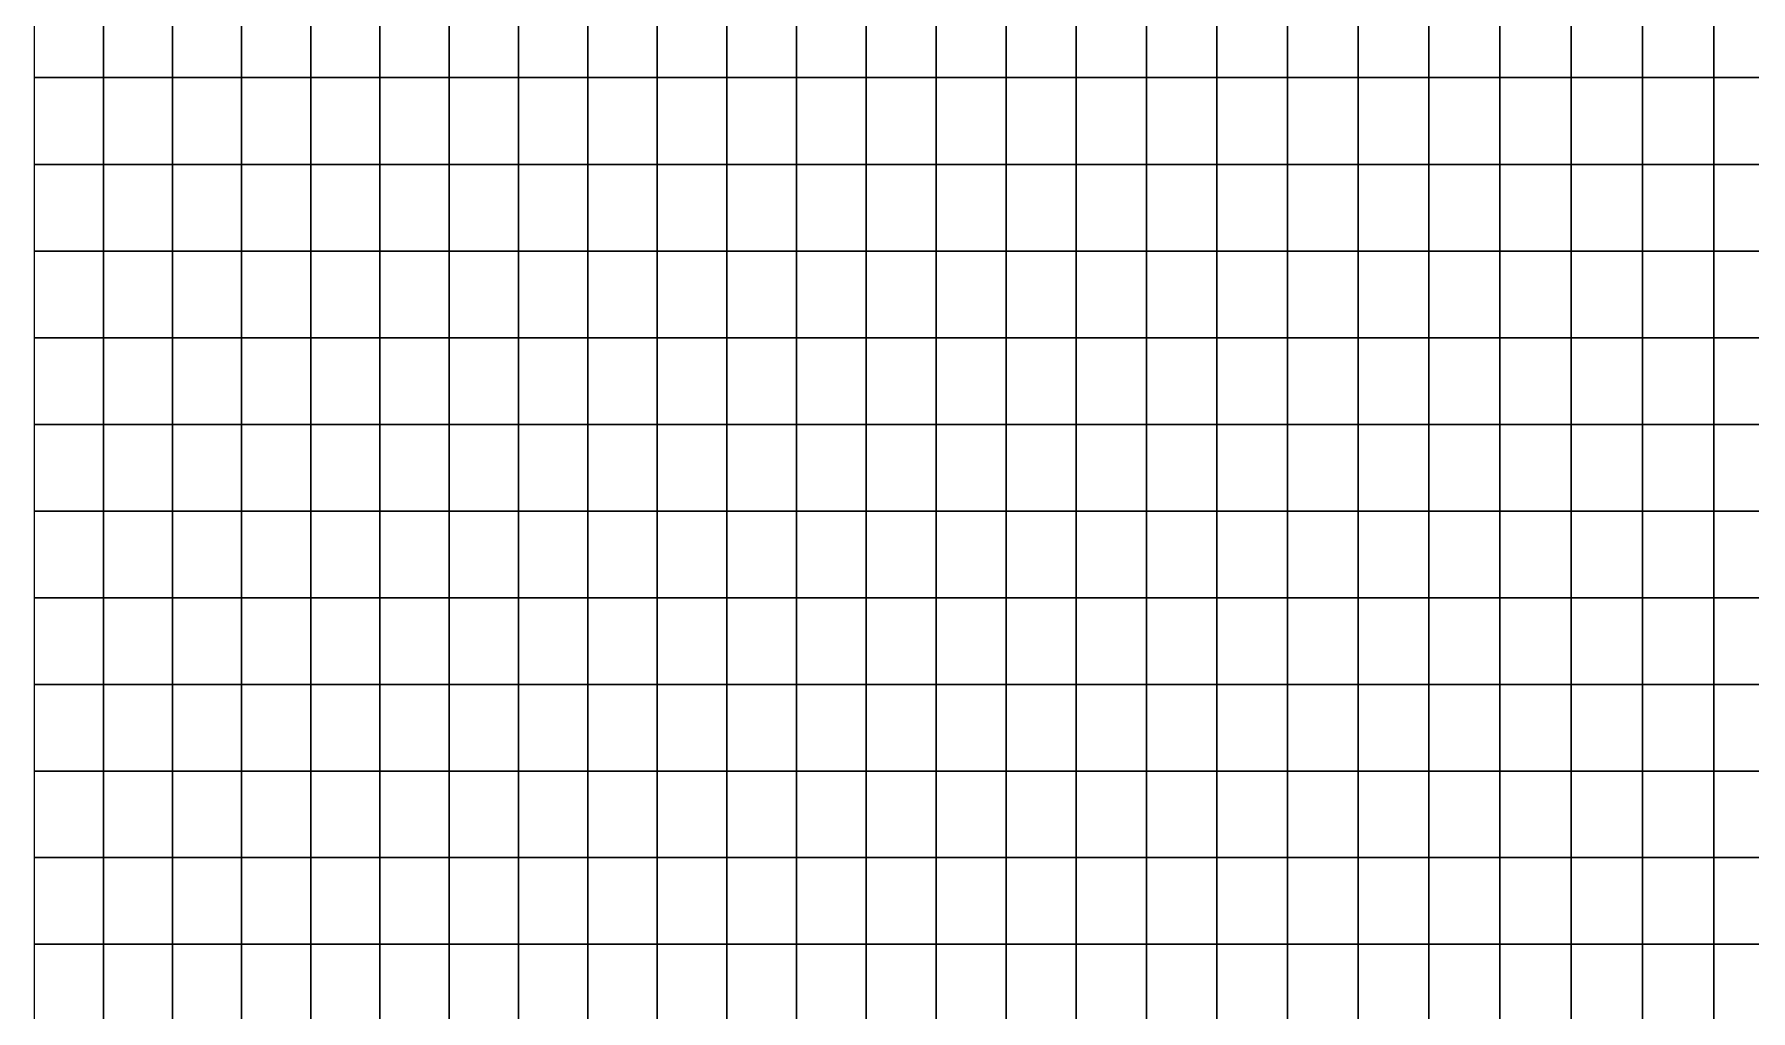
# Model space of a CAD drawing. Header units: inches. Extents: x 35.3 to 60.3, y 27 to 57.
# Drawn here: x 35.29 to 41.57, y 38.3 to 41.88 of the extents above; entities that cross this region are included whole.
import ezdxf

# ---------------------------------------------------------------- set-up
doc = ezdxf.new("R2010")
doc.units = ezdxf.units.IN
doc.header["$MEASUREMENT"] = 0
doc.layers.add('Beam', color=6, linetype='Continuous')
doc.layers.add('Shell', color=1, linetype='Continuous')

msp = doc.modelspace()

# ---------------------------------------------------------------- linework, layer by layer
at = {"layer": 'Beam'}
msp.add_line((35.2876, 57.0385, 12), (35.2876, 27.0385, 12), dxfattribs=at)
at = {"layer": 'Shell'}
for points in [[(35.2876, 42.0385, 14.407), (35.2876, 41.7209, 14.4059), (35.5404, 41.7209, 14.4922), (35.5404, 42.0385, 14.4933)], [(35.5404, 42.0385, 14.4933), (35.5404, 41.7209, 14.4922), (35.7932, 41.7209, 14.5784), (35.7932, 42.0385, 14.5795)], [(35.7932, 42.0385, 14.5795), (35.7932, 41.7209, 14.5784), (36.0461, 41.7209, 14.6643), (36.0461, 42.0385, 14.6654)], [(36.0461, 42.0385, 14.6654), (36.0461, 41.7209, 14.6643), (36.2991, 41.7209, 14.7498), (36.2991, 42.0385, 14.7509)], [(36.2991, 42.0385, 14.7509), (36.2991, 41.7209, 14.7498), (36.5522, 41.7209, 14.8348), (36.5522, 42.0385, 14.8359)], [(36.5522, 42.0385, 14.8359), (36.5522, 41.7209, 14.8348), (36.8056, 41.7209, 14.9191), (36.8056, 42.0385, 14.9202)], [(36.8056, 42.0385, 14.9202), (36.8056, 41.7209, 14.9191), (37.0591, 41.7209, 15.0026), (37.0591, 42.0385, 15.0037)], [(37.0591, 42.0385, 15.0037), (37.0591, 41.7209, 15.0026), (37.3129, 41.7209, 15.0852), (37.3129, 42.0385, 15.0863)], [(37.567, 42.0385, 15.1678), (37.3129, 42.0385, 15.0863), (37.3129, 41.7209, 15.0852), (37.567, 41.7209, 15.1667)], [(37.8214, 42.0385, 15.2482), (37.567, 42.0385, 15.1678), (37.567, 41.7209, 15.1667), (37.8214, 41.7209, 15.2471)], [(38.0761, 42.0385, 15.3272), (37.8214, 42.0385, 15.2482), (37.8214, 41.7209, 15.2471), (38.0761, 41.7209, 15.3261)], [(38.3313, 42.0385, 15.4047), (38.0761, 42.0385, 15.3272), (38.0761, 41.7209, 15.3261), (38.3313, 41.7209, 15.4037)], [(38.5868, 42.0385, 15.4807), (38.3313, 42.0385, 15.4047), (38.3313, 41.7209, 15.4037), (38.5868, 41.7209, 15.4796)], [(38.8429, 42.0385, 15.555), (38.5868, 42.0385, 15.4807), (38.5868, 41.7209, 15.4796), (38.8429, 41.7209, 15.5539)], [(39.0994, 42.0385, 15.6274), (38.8429, 42.0385, 15.555), (38.8429, 41.7209, 15.5539), (39.0994, 41.7209, 15.6263)], [(39.3565, 42.0385, 15.6978), (39.0994, 42.0385, 15.6274), (39.0994, 41.7209, 15.6263), (39.3565, 41.7209, 15.6967)], [(39.3565, 42.0385, 15.6978), (39.3565, 41.7209, 15.6967), (39.6141, 41.7209, 15.7649), (39.6141, 42.0385, 15.766)], [(39.6141, 42.0385, 15.766), (39.6141, 41.7209, 15.7649), (39.8723, 41.7209, 15.8311), (39.8723, 42.0385, 15.8322)], [(39.8723, 42.0385, 15.8322), (39.8723, 41.7209, 15.8311), (40.131, 41.7209, 15.8951), (40.131, 42.0385, 15.8962)], [(40.131, 42.0385, 15.8962), (40.131, 41.7209, 15.8951), (40.3903, 41.7209, 15.957), (40.3903, 42.0385, 15.9581)], [(40.3903, 42.0385, 15.9581), (40.3903, 41.7209, 15.957), (40.65, 41.7209, 16.0168), (40.65, 42.0385, 16.0179)], [(40.65, 42.0385, 16.0179), (40.65, 41.7209, 16.0168), (40.9103, 41.7209, 16.0744), (40.9103, 42.0385, 16.0755)], [(40.9103, 42.0385, 16.0755), (40.9103, 41.7209, 16.0744), (41.171, 41.7209, 16.1299), (41.171, 42.0385, 16.131)], [(41.171, 42.0385, 16.131), (41.171, 41.7209, 16.1299), (41.4321, 41.7209, 16.1833), (41.4321, 42.0385, 16.1844)], [(41.6937, 42.0385, 16.2356), (41.4321, 42.0385, 16.1844), (41.4321, 41.7209, 16.1833), (41.6937, 41.7209, 16.2345)], [(35.2876, 41.7209, 14.4059), (35.2876, 41.4033, 14.4026), (35.5404, 41.4033, 14.4889), (35.5404, 41.7209, 14.4922)], [(35.5404, 41.7209, 14.4922), (35.5404, 41.4033, 14.4889), (35.7932, 41.4033, 14.5751), (35.7932, 41.7209, 14.5784)], [(35.7932, 41.7209, 14.5784), (35.7932, 41.4033, 14.5751), (36.0461, 41.4033, 14.661), (36.0461, 41.7209, 14.6643)], [(36.0461, 41.7209, 14.6643), (36.0461, 41.4033, 14.661), (36.2991, 41.4033, 14.7465), (36.2991, 41.7209, 14.7498)], [(36.2991, 41.7209, 14.7498), (36.2991, 41.4033, 14.7465), (36.5522, 41.4033, 14.8315), (36.5522, 41.7209, 14.8348)], [(36.5522, 41.7209, 14.8348), (36.5522, 41.4033, 14.8315), (36.8056, 41.4033, 14.9158), (36.8056, 41.7209, 14.9191)], [(36.8056, 41.7209, 14.9191), (36.8056, 41.4033, 14.9158), (37.0591, 41.4033, 14.9993), (37.0591, 41.7209, 15.0026)], [(37.0591, 41.7209, 15.0026), (37.0591, 41.4033, 14.9993), (37.3129, 41.4033, 15.0819), (37.3129, 41.7209, 15.0852)], [(37.567, 41.7209, 15.1667), (37.3129, 41.7209, 15.0852), (37.3129, 41.4033, 15.0819), (37.567, 41.4033, 15.1635)], [(37.8214, 41.7209, 15.2471), (37.567, 41.7209, 15.1667), (37.567, 41.4033, 15.1635), (37.8214, 41.4033, 15.2438)], [(38.0761, 41.7209, 15.3261), (37.8214, 41.7209, 15.2471), (37.8214, 41.4033, 15.2438), (38.0761, 41.4033, 15.3228)], [(38.3313, 41.7209, 15.4037), (38.0761, 41.7209, 15.3261), (38.0761, 41.4033, 15.3228), (38.3313, 41.4033, 15.4004)], [(38.5868, 41.7209, 15.4796), (38.3313, 41.7209, 15.4037), (38.3313, 41.4033, 15.4004), (38.5868, 41.4033, 15.4763)], [(38.8429, 41.7209, 15.5539), (38.5868, 41.7209, 15.4796), (38.5868, 41.4033, 15.4763), (38.8429, 41.4033, 15.5506)], [(39.0994, 41.7209, 15.6263), (38.8429, 41.7209, 15.5539), (38.8429, 41.4033, 15.5506), (39.0994, 41.4033, 15.623)], [(39.3565, 41.7209, 15.6967), (39.0994, 41.7209, 15.6263), (39.0994, 41.4033, 15.623), (39.3565, 41.4033, 15.6934)], [(39.3565, 41.7209, 15.6967), (39.3565, 41.4033, 15.6934), (39.6141, 41.4033, 15.7617), (39.6141, 41.7209, 15.7649)], [(39.6141, 41.7209, 15.7649), (39.6141, 41.4033, 15.7617), (39.8723, 41.4033, 15.8278), (39.8723, 41.7209, 15.8311)], [(39.8723, 41.7209, 15.8311), (39.8723, 41.4033, 15.8278), (40.131, 41.4033, 15.8919), (40.131, 41.7209, 15.8951)], [(40.131, 41.7209, 15.8951), (40.131, 41.4033, 15.8919), (40.3903, 41.4033, 15.9538), (40.3903, 41.7209, 15.957)], [(40.3903, 41.7209, 15.957), (40.3903, 41.4033, 15.9538), (40.65, 41.4033, 16.0135), (40.65, 41.7209, 16.0168)], [(40.65, 41.7209, 16.0168), (40.65, 41.4033, 16.0135), (40.9103, 41.4033, 16.0712), (40.9103, 41.7209, 16.0744)], [(40.9103, 41.7209, 16.0744), (40.9103, 41.4033, 16.0712), (41.171, 41.4033, 16.1267), (41.171, 41.7209, 16.1299)], [(41.171, 41.7209, 16.1299), (41.171, 41.4033, 16.1267), (41.4321, 41.4033, 16.18), (41.4321, 41.7209, 16.1833)], [(41.6937, 41.7209, 16.2345), (41.4321, 41.7209, 16.1833), (41.4321, 41.4033, 16.18), (41.6937, 41.4033, 16.2312)], [(35.2876, 41.4033, 14.4026), (35.2876, 41.0857, 14.3972), (35.5404, 41.0857, 14.4835), (35.5404, 41.4033, 14.4889)], [(35.5404, 41.4033, 14.4889), (35.5404, 41.0857, 14.4835), (35.7932, 41.0857, 14.5696), (35.7932, 41.4033, 14.5751)], [(35.7932, 41.4033, 14.5751), (35.7932, 41.0857, 14.5696), (36.0461, 41.0857, 14.6556), (36.0461, 41.4033, 14.661)], [(36.0461, 41.4033, 14.661), (36.0461, 41.0857, 14.6556), (36.2991, 41.0857, 14.7411), (36.2991, 41.4033, 14.7465)], [(36.2991, 41.4033, 14.7465), (36.2991, 41.0857, 14.7411), (36.5522, 41.0857, 14.826), (36.5522, 41.4033, 14.8315)], [(36.5522, 41.4033, 14.8315), (36.5522, 41.0857, 14.826), (36.8056, 41.0857, 14.9104), (36.8056, 41.4033, 14.9158)], [(36.8056, 41.4033, 14.9158), (36.8056, 41.0857, 14.9104), (37.0591, 41.0857, 14.9939), (37.0591, 41.4033, 14.9993)], [(37.0591, 41.4033, 14.9993), (37.0591, 41.0857, 14.9939), (37.3129, 41.0857, 15.0765), (37.3129, 41.4033, 15.0819)], [(37.567, 41.4033, 15.1635), (37.3129, 41.4033, 15.0819), (37.3129, 41.0857, 15.0765), (37.567, 41.0857, 15.158)], [(37.8214, 41.4033, 15.2438), (37.567, 41.4033, 15.1635), (37.567, 41.0857, 15.158), (37.8214, 41.0857, 15.2383)], [(38.0761, 41.4033, 15.3228), (37.8214, 41.4033, 15.2438), (37.8214, 41.0857, 15.2383), (38.0761, 41.0857, 15.3174)], [(38.3313, 41.4033, 15.4004), (38.0761, 41.4033, 15.3228), (38.0761, 41.0857, 15.3174), (38.3313, 41.0857, 15.3949)], [(38.5868, 41.4033, 15.4763), (38.3313, 41.4033, 15.4004), (38.3313, 41.0857, 15.3949), (38.5868, 41.0857, 15.4709)], [(38.8429, 41.4033, 15.5506), (38.5868, 41.4033, 15.4763), (38.5868, 41.0857, 15.4709), (38.8429, 41.0857, 15.5451)], [(39.0994, 41.4033, 15.623), (38.8429, 41.4033, 15.5506), (38.8429, 41.0857, 15.5451), (39.0994, 41.0857, 15.6175)], [(39.3565, 41.4033, 15.6934), (39.0994, 41.4033, 15.623), (39.0994, 41.0857, 15.6175), (39.3565, 41.0857, 15.6879)], [(39.3565, 41.4033, 15.6934), (39.3565, 41.0857, 15.6879), (39.6141, 41.0857, 15.7562), (39.6141, 41.4033, 15.7617)], [(39.6141, 41.4033, 15.7617), (39.6141, 41.0857, 15.7562), (39.8723, 41.0857, 15.8224), (39.8723, 41.4033, 15.8278)], [(39.8723, 41.4033, 15.8278), (39.8723, 41.0857, 15.8224), (40.131, 41.0857, 15.8864), (40.131, 41.4033, 15.8919)], [(40.131, 41.4033, 15.8919), (40.131, 41.0857, 15.8864), (40.3903, 41.0857, 15.9483), (40.3903, 41.4033, 15.9538)], [(40.3903, 41.4033, 15.9538), (40.3903, 41.0857, 15.9483), (40.65, 41.0857, 16.0081), (40.65, 41.4033, 16.0135)], [(40.65, 41.4033, 16.0135), (40.65, 41.0857, 16.0081), (40.9103, 41.0857, 16.0657), (40.9103, 41.4033, 16.0712)], [(40.9103, 41.4033, 16.0712), (40.9103, 41.0857, 16.0657), (41.171, 41.0857, 16.1212), (41.171, 41.4033, 16.1267)], [(41.171, 41.4033, 16.1267), (41.171, 41.0857, 16.1212), (41.4321, 41.0857, 16.1745), (41.4321, 41.4033, 16.18)], [(41.6937, 41.4033, 16.2312), (41.4321, 41.4033, 16.18), (41.4321, 41.0857, 16.1745), (41.6937, 41.0857, 16.2257)], [(35.2876, 41.0857, 14.3972), (35.2876, 40.7682, 14.3895), (35.5404, 40.7682, 14.4758), (35.5404, 41.0857, 14.4835)], [(35.5404, 41.0857, 14.4835), (35.5404, 40.7682, 14.4758), (35.7932, 40.7682, 14.562), (35.7932, 41.0857, 14.5696)], [(35.7932, 41.0857, 14.5696), (35.7932, 40.7682, 14.562), (36.0461, 40.7682, 14.6479), (36.0461, 41.0857, 14.6556)], [(36.0461, 41.0857, 14.6556), (36.0461, 40.7682, 14.6479), (36.2991, 40.7682, 14.7334), (36.2991, 41.0857, 14.7411)], [(36.2991, 41.0857, 14.7411), (36.2991, 40.7682, 14.7334), (36.5522, 40.7682, 14.8184), (36.5522, 41.0857, 14.826)], [(36.5522, 41.0857, 14.826), (36.5522, 40.7682, 14.8184), (36.8056, 40.7682, 14.9027), (36.8056, 41.0857, 14.9104)], [(36.8056, 41.0857, 14.9104), (36.8056, 40.7682, 14.9027), (37.0591, 40.7682, 14.9862), (37.0591, 41.0857, 14.9939)], [(37.0591, 41.0857, 14.9939), (37.0591, 40.7682, 14.9862), (37.3129, 40.7682, 15.0688), (37.3129, 41.0857, 15.0765)], [(37.567, 41.0857, 15.158), (37.3129, 41.0857, 15.0765), (37.3129, 40.7682, 15.0688), (37.567, 40.7682, 15.1503)], [(37.8214, 41.0857, 15.2383), (37.567, 41.0857, 15.158), (37.567, 40.7682, 15.1503), (37.8214, 40.7682, 15.2307)], [(38.0761, 41.0857, 15.3174), (37.8214, 41.0857, 15.2383), (37.8214, 40.7682, 15.2307), (38.0761, 40.7682, 15.3097)], [(38.3313, 41.0857, 15.3949), (38.0761, 41.0857, 15.3174), (38.0761, 40.7682, 15.3097), (38.3313, 40.7682, 15.3873)], [(38.5868, 41.0857, 15.4709), (38.3313, 41.0857, 15.3949), (38.3313, 40.7682, 15.3873), (38.5868, 40.7682, 15.4632)], [(38.8429, 41.0857, 15.5451), (38.5868, 41.0857, 15.4709), (38.5868, 40.7682, 15.4632), (38.8429, 40.7682, 15.5375)], [(39.0994, 41.0857, 15.6175), (38.8429, 41.0857, 15.5451), (38.8429, 40.7682, 15.5375), (39.0994, 40.7682, 15.6099)], [(39.3565, 41.0857, 15.6879), (39.0994, 41.0857, 15.6175), (39.0994, 40.7682, 15.6099), (39.3565, 40.7682, 15.6803)], [(39.3565, 41.0857, 15.6879), (39.3565, 40.7682, 15.6803), (39.6141, 40.7682, 15.7485), (39.6141, 41.0857, 15.7562)], [(39.6141, 41.0857, 15.7562), (39.6141, 40.7682, 15.7485), (39.8723, 40.7682, 15.8147), (39.8723, 41.0857, 15.8224)], [(39.8723, 41.0857, 15.8224), (39.8723, 40.7682, 15.8147), (40.131, 40.7682, 15.8787), (40.131, 41.0857, 15.8864)], [(40.131, 41.0857, 15.8864), (40.131, 40.7682, 15.8787), (40.3903, 40.7682, 15.9406), (40.3903, 41.0857, 15.9483)], [(40.3903, 41.0857, 15.9483), (40.3903, 40.7682, 15.9406), (40.65, 40.7682, 16.0004), (40.65, 41.0857, 16.0081)], [(40.65, 41.0857, 16.0081), (40.65, 40.7682, 16.0004), (40.9103, 40.7682, 16.058), (40.9103, 41.0857, 16.0657)], [(40.9103, 41.0857, 16.0657), (40.9103, 40.7682, 16.058), (41.171, 40.7682, 16.1135), (41.171, 41.0857, 16.1212)], [(41.171, 41.0857, 16.1212), (41.171, 40.7682, 16.1135), (41.4321, 40.7682, 16.1669), (41.4321, 41.0857, 16.1745)], [(41.6937, 41.0857, 16.2257), (41.4321, 41.0857, 16.1745), (41.4321, 40.7682, 16.1669), (41.6937, 40.7682, 16.2181)], [(35.2876, 40.7682, 14.3895), (35.2876, 40.4507, 14.3797), (35.5404, 40.4507, 14.466), (35.5404, 40.7682, 14.4758)], [(35.5404, 40.7682, 14.4758), (35.5404, 40.4507, 14.466), (35.7932, 40.4507, 14.5522), (35.7932, 40.7682, 14.562)], [(35.7932, 40.7682, 14.562), (35.7932, 40.4507, 14.5522), (36.0461, 40.4507, 14.6381), (36.0461, 40.7682, 14.6479)], [(36.0461, 40.7682, 14.6479), (36.0461, 40.4507, 14.6381), (36.2991, 40.4507, 14.7236), (36.2991, 40.7682, 14.7334)], [(36.2991, 40.7682, 14.7334), (36.2991, 40.4507, 14.7236), (36.5522, 40.4507, 14.8085), (36.5522, 40.7682, 14.8184)], [(36.5522, 40.7682, 14.8184), (36.5522, 40.4507, 14.8085), (36.8056, 40.4507, 14.8929), (36.8056, 40.7682, 14.9027)], [(36.8056, 40.7682, 14.9027), (36.8056, 40.4507, 14.8929), (37.0591, 40.4507, 14.9764), (37.0591, 40.7682, 14.9862)], [(37.0591, 40.7682, 14.9862), (37.0591, 40.4507, 14.9764), (37.3129, 40.4507, 15.059), (37.3129, 40.7682, 15.0688)], [(37.567, 40.7682, 15.1503), (37.3129, 40.7682, 15.0688), (37.3129, 40.4507, 15.059), (37.567, 40.4507, 15.1405)], [(37.8214, 40.7682, 15.2307), (37.567, 40.7682, 15.1503), (37.567, 40.4507, 15.1405), (37.8214, 40.4507, 15.2208)], [(38.0761, 40.7682, 15.3097), (37.8214, 40.7682, 15.2307), (37.8214, 40.4507, 15.2208), (38.0761, 40.4507, 15.2999)], [(38.3313, 40.7682, 15.3873), (38.0761, 40.7682, 15.3097), (38.0761, 40.4507, 15.2999), (38.3313, 40.4507, 15.3774)], [(38.5868, 40.7682, 15.4632), (38.3313, 40.7682, 15.3873), (38.3313, 40.4507, 15.3774), (38.5868, 40.4507, 15.4534)], [(38.8429, 40.7682, 15.5375), (38.5868, 40.7682, 15.4632), (38.5868, 40.4507, 15.4534), (38.8429, 40.4507, 15.5276)], [(39.0994, 40.7682, 15.6099), (38.8429, 40.7682, 15.5375), (38.8429, 40.4507, 15.5276), (39.0994, 40.4507, 15.6)], [(39.3565, 40.7682, 15.6803), (39.0994, 40.7682, 15.6099), (39.0994, 40.4507, 15.6), (39.3565, 40.4507, 15.6704)], [(39.3565, 40.7682, 15.6803), (39.3565, 40.4507, 15.6704), (39.6141, 40.4507, 15.7387), (39.6141, 40.7682, 15.7485)], [(39.6141, 40.7682, 15.7485), (39.6141, 40.4507, 15.7387), (39.8723, 40.4507, 15.8049), (39.8723, 40.7682, 15.8147)], [(39.8723, 40.7682, 15.8147), (39.8723, 40.4507, 15.8049), (40.131, 40.4507, 15.8689), (40.131, 40.7682, 15.8787)], [(40.131, 40.7682, 15.8787), (40.131, 40.4507, 15.8689), (40.3903, 40.4507, 15.9308), (40.3903, 40.7682, 15.9406)], [(40.3903, 40.7682, 15.9406), (40.3903, 40.4507, 15.9308), (40.65, 40.4507, 15.9906), (40.65, 40.7682, 16.0004)], [(40.65, 40.7682, 16.0004), (40.65, 40.4507, 15.9906), (40.9103, 40.4507, 16.0482), (40.9103, 40.7682, 16.058)], [(40.9103, 40.7682, 16.058), (40.9103, 40.4507, 16.0482), (41.171, 40.4507, 16.1037), (41.171, 40.7682, 16.1135)], [(41.171, 40.7682, 16.1135), (41.171, 40.4507, 16.1037), (41.4321, 40.4507, 16.157), (41.4321, 40.7682, 16.1669)], [(41.6937, 40.7682, 16.2181), (41.4321, 40.7682, 16.1669), (41.4321, 40.4507, 16.157), (41.6937, 40.4507, 16.2082)], [(35.2876, 40.4507, 14.3797), (35.2876, 40.1333, 14.3677), (35.5404, 40.1333, 14.454), (35.5404, 40.4507, 14.466)], [(35.5404, 40.4507, 14.466), (35.5404, 40.1333, 14.454), (35.7932, 40.1333, 14.5401), (35.7932, 40.4507, 14.5522)], [(35.7932, 40.4507, 14.5522), (35.7932, 40.1333, 14.5401), (36.0461, 40.1333, 14.626), (36.0461, 40.4507, 14.6381)], [(36.0461, 40.4507, 14.6381), (36.0461, 40.1333, 14.626), (36.2991, 40.1333, 14.7116), (36.2991, 40.4507, 14.7236)], [(36.2991, 40.4507, 14.7236), (36.2991, 40.1333, 14.7116), (36.5522, 40.1333, 14.7965), (36.5522, 40.4507, 14.8085)], [(36.5522, 40.4507, 14.8085), (36.5522, 40.1333, 14.7965), (36.8056, 40.1333, 14.8808), (36.8056, 40.4507, 14.8929)], [(36.8056, 40.4507, 14.8929), (36.8056, 40.1333, 14.8808), (37.0591, 40.1333, 14.9644), (37.0591, 40.4507, 14.9764)], [(37.0591, 40.4507, 14.9764), (37.0591, 40.1333, 14.9644), (37.3129, 40.1333, 15.047), (37.3129, 40.4507, 15.059)], [(37.567, 40.4507, 15.1405), (37.3129, 40.4507, 15.059), (37.3129, 40.1333, 15.047), (37.567, 40.1333, 15.1285)], [(37.8214, 40.4507, 15.2208), (37.567, 40.4507, 15.1405), (37.567, 40.1333, 15.1285), (37.8214, 40.1333, 15.2088)], [(38.0761, 40.4507, 15.2999), (37.8214, 40.4507, 15.2208), (37.8214, 40.1333, 15.2088), (38.0761, 40.1333, 15.2878)], [(38.3313, 40.4507, 15.3774), (38.0761, 40.4507, 15.2999), (38.0761, 40.1333, 15.2878), (38.3313, 40.1333, 15.3654)], [(38.5868, 40.4507, 15.4534), (38.3313, 40.4507, 15.3774), (38.3313, 40.1333, 15.3654), (38.5868, 40.1333, 15.4414)], [(38.8429, 40.4507, 15.5276), (38.5868, 40.4507, 15.4534), (38.5868, 40.1333, 15.4414), (38.8429, 40.1333, 15.5156)], [(39.0994, 40.4507, 15.6), (38.8429, 40.4507, 15.5276), (38.8429, 40.1333, 15.5156), (39.0994, 40.1333, 15.588)], [(39.3565, 40.4507, 15.6704), (39.0994, 40.4507, 15.6), (39.0994, 40.1333, 15.588), (39.3565, 40.1333, 15.6584)], [(39.3565, 40.4507, 15.6704), (39.3565, 40.1333, 15.6584), (39.6141, 40.1333, 15.7267), (39.6141, 40.4507, 15.7387)], [(39.6141, 40.4507, 15.7387), (39.6141, 40.1333, 15.7267), (39.8723, 40.1333, 15.7928), (39.8723, 40.4507, 15.8049)], [(39.8723, 40.4507, 15.8049), (39.8723, 40.1333, 15.7928), (40.131, 40.1333, 15.8569), (40.131, 40.4507, 15.8689)], [(40.131, 40.4507, 15.8689), (40.131, 40.1333, 15.8569), (40.3903, 40.1333, 15.9188), (40.3903, 40.4507, 15.9308)], [(40.3903, 40.4507, 15.9308), (40.3903, 40.1333, 15.9188), (40.65, 40.1333, 15.9786), (40.65, 40.4507, 15.9906)], [(40.65, 40.4507, 15.9906), (40.65, 40.1333, 15.9786), (40.9103, 40.1333, 16.0362), (40.9103, 40.4507, 16.0482)], [(40.9103, 40.4507, 16.0482), (40.9103, 40.1333, 16.0362), (41.171, 40.1333, 16.0917), (41.171, 40.4507, 16.1037)], [(41.171, 40.4507, 16.1037), (41.171, 40.1333, 16.0917), (41.4321, 40.1333, 16.145), (41.4321, 40.4507, 16.157)], [(41.6937, 40.4507, 16.2082), (41.4321, 40.4507, 16.157), (41.4321, 40.1333, 16.145), (41.6937, 40.1333, 16.1962)], [(35.2876, 40.1333, 14.3677), (35.2876, 39.816, 14.3535), (35.5404, 39.816, 14.4398), (35.5404, 40.1333, 14.454)], [(35.5404, 40.1333, 14.454), (35.5404, 39.816, 14.4398), (35.7932, 39.816, 14.5259), (35.7932, 40.1333, 14.5401)], [(35.7932, 40.1333, 14.5401), (35.7932, 39.816, 14.5259), (36.0461, 39.816, 14.6118), (36.0461, 40.1333, 14.626)], [(36.0461, 40.1333, 14.626), (36.0461, 39.816, 14.6118), (36.2991, 39.816, 14.6973), (36.2991, 40.1333, 14.7116)], [(36.2991, 40.1333, 14.7116), (36.2991, 39.816, 14.6973), (36.5522, 39.816, 14.7823), (36.5522, 40.1333, 14.7965)], [(36.5522, 40.1333, 14.7965), (36.5522, 39.816, 14.7823), (36.8056, 39.816, 14.8666), (36.8056, 40.1333, 14.8808)], [(36.8056, 40.1333, 14.8808), (36.8056, 39.816, 14.8666), (37.0591, 39.816, 14.9502), (37.0591, 40.1333, 14.9644)], [(37.0591, 40.1333, 14.9644), (37.0591, 39.816, 14.9502), (37.3129, 39.816, 15.0328), (37.3129, 40.1333, 15.047)], [(37.567, 40.1333, 15.1285), (37.3129, 40.1333, 15.047), (37.3129, 39.816, 15.0328), (37.567, 39.816, 15.1143)], [(37.8214, 40.1333, 15.2088), (37.567, 40.1333, 15.1285), (37.567, 39.816, 15.1143), (37.8214, 39.816, 15.1946)], [(38.0761, 40.1333, 15.2878), (37.8214, 40.1333, 15.2088), (37.8214, 39.816, 15.1946), (38.0761, 39.816, 15.2736)], [(38.3313, 40.1333, 15.3654), (38.0761, 40.1333, 15.2878), (38.0761, 39.816, 15.2736), (38.3313, 39.816, 15.3512)], [(38.5868, 40.1333, 15.4414), (38.3313, 40.1333, 15.3654), (38.3313, 39.816, 15.3512), (38.5868, 39.816, 15.4272)], [(38.8429, 40.1333, 15.5156), (38.5868, 40.1333, 15.4414), (38.5868, 39.816, 15.4272), (38.8429, 39.816, 15.5014)], [(39.0994, 40.1333, 15.588), (38.8429, 40.1333, 15.5156), (38.8429, 39.816, 15.5014), (39.0994, 39.816, 15.5738)], [(39.3565, 40.1333, 15.6584), (39.0994, 40.1333, 15.588), (39.0994, 39.816, 15.5738), (39.3565, 39.816, 15.6442)], [(39.3565, 40.1333, 15.6584), (39.3565, 39.816, 15.6442), (39.6141, 39.816, 15.7125), (39.6141, 40.1333, 15.7267)], [(39.6141, 40.1333, 15.7267), (39.6141, 39.816, 15.7125), (39.8723, 39.816, 15.7786), (39.8723, 40.1333, 15.7928)], [(39.8723, 40.1333, 15.7928), (39.8723, 39.816, 15.7786), (40.131, 39.816, 15.8427), (40.131, 40.1333, 15.8569)], [(40.131, 40.1333, 15.8569), (40.131, 39.816, 15.8427), (40.3903, 39.816, 15.9046), (40.3903, 40.1333, 15.9188)], [(40.3903, 40.1333, 15.9188), (40.3903, 39.816, 15.9046), (40.65, 39.816, 15.9644), (40.65, 40.1333, 15.9786)], [(40.65, 40.1333, 15.9786), (40.65, 39.816, 15.9644), (40.9103, 39.816, 16.022), (40.9103, 40.1333, 16.0362)], [(40.9103, 40.1333, 16.0362), (40.9103, 39.816, 16.022), (41.171, 39.816, 16.0775), (41.171, 40.1333, 16.0917)], [(41.171, 40.1333, 16.0917), (41.171, 39.816, 16.0775), (41.4321, 39.816, 16.1308), (41.4321, 40.1333, 16.145)], [(41.6937, 40.1333, 16.1962), (41.4321, 40.1333, 16.145), (41.4321, 39.816, 16.1308), (41.6937, 39.816, 16.182)], [(35.2876, 39.816, 14.3535), (35.2876, 39.4988, 14.3371), (35.5404, 39.4988, 14.4234), (35.5404, 39.816, 14.4398)], [(35.5404, 39.816, 14.4398), (35.5404, 39.4988, 14.4234), (35.7932, 39.4988, 14.5096), (35.7932, 39.816, 14.5259)], [(35.7932, 39.816, 14.5259), (35.7932, 39.4988, 14.5096), (36.0461, 39.4988, 14.5955), (36.0461, 39.816, 14.6118)], [(36.0461, 39.816, 14.6118), (36.0461, 39.4988, 14.5955), (36.2991, 39.4988, 14.681), (36.2991, 39.816, 14.6973)], [(36.2991, 39.816, 14.6973), (36.2991, 39.4988, 14.681), (36.5522, 39.4988, 14.7659), (36.5522, 39.816, 14.7823)], [(36.5522, 39.816, 14.7823), (36.5522, 39.4988, 14.7659), (36.8056, 39.4988, 14.8503), (36.8056, 39.816, 14.8666)], [(36.8056, 39.816, 14.8666), (36.8056, 39.4988, 14.8503), (37.0591, 39.4988, 14.9338), (37.0591, 39.816, 14.9502)], [(37.0591, 39.816, 14.9502), (37.0591, 39.4988, 14.9338), (37.3129, 39.4988, 15.0164), (37.3129, 39.816, 15.0328)], [(37.567, 39.816, 15.1143), (37.3129, 39.816, 15.0328), (37.3129, 39.4988, 15.0164), (37.567, 39.4988, 15.0979)], [(37.8214, 39.816, 15.1946), (37.567, 39.816, 15.1143), (37.567, 39.4988, 15.0979), (37.8214, 39.4988, 15.1782)], [(38.0761, 39.816, 15.2736), (37.8214, 39.816, 15.1946), (37.8214, 39.4988, 15.1782), (38.0761, 39.4988, 15.2573)], [(38.3313, 39.816, 15.3512), (38.0761, 39.816, 15.2736), (38.0761, 39.4988, 15.2573), (38.3313, 39.4988, 15.3348)], [(38.5868, 39.816, 15.4272), (38.3313, 39.816, 15.3512), (38.3313, 39.4988, 15.3348), (38.5868, 39.4988, 15.4108)], [(38.8429, 39.816, 15.5014), (38.5868, 39.816, 15.4272), (38.5868, 39.4988, 15.4108), (38.8429, 39.4988, 15.485)], [(39.0994, 39.816, 15.5738), (38.8429, 39.816, 15.5014), (38.8429, 39.4988, 15.485), (39.0994, 39.4988, 15.5574)], [(39.3565, 39.816, 15.6442), (39.0994, 39.816, 15.5738), (39.0994, 39.4988, 15.5574), (39.3565, 39.4988, 15.6278)], [(39.3565, 39.816, 15.6442), (39.3565, 39.4988, 15.6278), (39.6141, 39.4988, 15.6961), (39.6141, 39.816, 15.7125)], [(39.6141, 39.816, 15.7125), (39.6141, 39.4988, 15.6961), (39.8723, 39.4988, 15.7623), (39.8723, 39.816, 15.7786)], [(39.8723, 39.816, 15.7786), (39.8723, 39.4988, 15.7623), (40.131, 39.4988, 15.8263), (40.131, 39.816, 15.8427)], [(40.131, 39.816, 15.8427), (40.131, 39.4988, 15.8263), (40.3903, 39.4988, 15.8882), (40.3903, 39.816, 15.9046)], [(40.3903, 39.816, 15.9046), (40.3903, 39.4988, 15.8882), (40.65, 39.4988, 15.948), (40.65, 39.816, 15.9644)], [(40.65, 39.816, 15.9644), (40.65, 39.4988, 15.948), (40.9103, 39.4988, 16.0056), (40.9103, 39.816, 16.022)], [(40.9103, 39.816, 16.022), (40.9103, 39.4988, 16.0056), (41.171, 39.4988, 16.0611), (41.171, 39.816, 16.0775)], [(41.171, 39.816, 16.0775), (41.171, 39.4988, 16.0611), (41.4321, 39.4988, 16.1144), (41.4321, 39.816, 16.1308)], [(41.6937, 39.816, 16.182), (41.4321, 39.816, 16.1308), (41.4321, 39.4988, 16.1144), (41.6937, 39.4988, 16.1656)], [(35.2876, 39.1818, 14.3185), (35.5404, 39.1818, 14.4048), (35.5404, 39.4988, 14.4234), (35.2876, 39.4988, 14.3371)], [(35.5404, 39.1818, 14.4048), (35.7932, 39.1818, 14.491), (35.7932, 39.4988, 14.5096), (35.5404, 39.4988, 14.4234)], [(35.7932, 39.1818, 14.491), (36.0461, 39.1818, 14.5769), (36.0461, 39.4988, 14.5955), (35.7932, 39.4988, 14.5096)], [(36.0461, 39.1818, 14.5769), (36.2991, 39.1818, 14.6624), (36.2991, 39.4988, 14.681), (36.0461, 39.4988, 14.5955)], [(36.2991, 39.1818, 14.6624), (36.5522, 39.1818, 14.7474), (36.5522, 39.4988, 14.7659), (36.2991, 39.4988, 14.681)], [(36.5522, 39.1818, 14.7474), (36.8056, 39.1818, 14.8317), (36.8056, 39.4988, 14.8503), (36.5522, 39.4988, 14.7659)], [(36.8056, 39.1818, 14.8317), (37.0591, 39.1818, 14.9152), (37.0591, 39.4988, 14.9338), (36.8056, 39.4988, 14.8503)], [(37.0591, 39.1818, 14.9152), (37.3129, 39.1818, 14.9978), (37.3129, 39.4988, 15.0164), (37.0591, 39.4988, 14.9338)], [(37.567, 39.1818, 15.0793), (37.567, 39.4988, 15.0979), (37.3129, 39.4988, 15.0164), (37.3129, 39.1818, 14.9978)], [(37.8214, 39.1818, 15.1597), (37.8214, 39.4988, 15.1782), (37.567, 39.4988, 15.0979), (37.567, 39.1818, 15.0793)], [(38.0761, 39.1818, 15.2387), (38.0761, 39.4988, 15.2573), (37.8214, 39.4988, 15.1782), (37.8214, 39.1818, 15.1597)], [(38.3313, 39.1818, 15.3162), (38.3313, 39.4988, 15.3348), (38.0761, 39.4988, 15.2573), (38.0761, 39.1818, 15.2387)], [(38.5868, 39.1818, 15.3922), (38.5868, 39.4988, 15.4108), (38.3313, 39.4988, 15.3348), (38.3313, 39.1818, 15.3162)], [(38.8429, 39.1818, 15.4665), (38.8429, 39.4988, 15.485), (38.5868, 39.4988, 15.4108), (38.5868, 39.1818, 15.3922)], [(39.0994, 39.1818, 15.5388), (39.0994, 39.4988, 15.5574), (38.8429, 39.4988, 15.485), (38.8429, 39.1818, 15.4665)], [(39.3565, 39.1818, 15.6093), (39.3565, 39.4988, 15.6278), (39.0994, 39.4988, 15.5574), (39.0994, 39.1818, 15.5388)], [(39.3565, 39.1818, 15.6093), (39.6141, 39.1818, 15.6775), (39.6141, 39.4988, 15.6961), (39.3565, 39.4988, 15.6278)], [(39.6141, 39.1818, 15.6775), (39.8723, 39.1818, 15.7437), (39.8723, 39.4988, 15.7623), (39.6141, 39.4988, 15.6961)], [(39.8723, 39.1818, 15.7437), (40.131, 39.1818, 15.8077), (40.131, 39.4988, 15.8263), (39.8723, 39.4988, 15.7623)], [(40.131, 39.1818, 15.8077), (40.3903, 39.1818, 15.8696), (40.3903, 39.4988, 15.8882), (40.131, 39.4988, 15.8263)], [(40.3903, 39.1818, 15.8696), (40.65, 39.1818, 15.9294), (40.65, 39.4988, 15.948), (40.3903, 39.4988, 15.8882)], [(40.65, 39.1818, 15.9294), (40.9103, 39.1818, 15.987), (40.9103, 39.4988, 16.0056), (40.65, 39.4988, 15.948)], [(40.9103, 39.1818, 15.987), (41.171, 39.1818, 16.0425), (41.171, 39.4988, 16.0611), (40.9103, 39.4988, 16.0056)], [(41.171, 39.1818, 16.0425), (41.4321, 39.1818, 16.0959), (41.4321, 39.4988, 16.1144), (41.171, 39.4988, 16.0611)], [(41.6937, 39.1818, 16.1471), (41.6937, 39.4988, 16.1656), (41.4321, 39.4988, 16.1144), (41.4321, 39.1818, 16.0959)], [(35.2876, 38.8648, 14.2978), (35.5404, 38.8648, 14.3841), (35.5404, 39.1818, 14.4048), (35.2876, 39.1818, 14.3185)], [(35.5404, 38.8648, 14.3841), (35.7932, 38.8648, 14.4702), (35.7932, 39.1818, 14.491), (35.5404, 39.1818, 14.4048)], [(35.7932, 38.8648, 14.4702), (36.0461, 38.8648, 14.5561), (36.0461, 39.1818, 14.5769), (35.7932, 39.1818, 14.491)], [(36.0461, 38.8648, 14.5561), (36.2991, 38.8648, 14.6417), (36.2991, 39.1818, 14.6624), (36.0461, 39.1818, 14.5769)], [(36.2991, 38.8648, 14.6417), (36.5522, 38.8648, 14.7266), (36.5522, 39.1818, 14.7474), (36.2991, 39.1818, 14.6624)], [(36.5522, 38.8648, 14.7266), (36.8056, 38.8648, 14.8109), (36.8056, 39.1818, 14.8317), (36.5522, 39.1818, 14.7474)], [(36.8056, 38.8648, 14.8109), (37.0591, 38.8648, 14.8945), (37.0591, 39.1818, 14.9152), (36.8056, 39.1818, 14.8317)], [(37.0591, 38.8648, 14.8945), (37.3129, 38.8648, 14.9771), (37.3129, 39.1818, 14.9978), (37.0591, 39.1818, 14.9152)], [(37.567, 38.8648, 15.0586), (37.567, 39.1818, 15.0793), (37.3129, 39.1818, 14.9978), (37.3129, 38.8648, 14.9771)], [(37.8214, 38.8648, 15.1389), (37.8214, 39.1818, 15.1597), (37.567, 39.1818, 15.0793), (37.567, 38.8648, 15.0586)], [(38.0761, 38.8648, 15.2179), (38.0761, 39.1818, 15.2387), (37.8214, 39.1818, 15.1597), (37.8214, 38.8648, 15.1389)], [(38.3313, 38.8648, 15.2955), (38.3313, 39.1818, 15.3162), (38.0761, 39.1818, 15.2387), (38.0761, 38.8648, 15.2179)], [(38.5868, 38.8648, 15.3715), (38.5868, 39.1818, 15.3922), (38.3313, 39.1818, 15.3162), (38.3313, 38.8648, 15.2955)], [(38.8429, 38.8648, 15.4457), (38.8429, 39.1818, 15.4665), (38.5868, 39.1818, 15.3922), (38.5868, 38.8648, 15.3715)], [(39.0994, 38.8648, 15.5181), (39.0994, 39.1818, 15.5388), (38.8429, 39.1818, 15.4665), (38.8429, 38.8648, 15.4457)], [(39.3565, 38.8648, 15.5885), (39.3565, 39.1818, 15.6093), (39.0994, 39.1818, 15.5388), (39.0994, 38.8648, 15.5181)], [(39.3565, 38.8648, 15.5885), (39.6141, 38.8648, 15.6568), (39.6141, 39.1818, 15.6775), (39.3565, 39.1818, 15.6093)], [(39.6141, 38.8648, 15.6568), (39.8723, 38.8648, 15.7229), (39.8723, 39.1818, 15.7437), (39.6141, 39.1818, 15.6775)], [(39.8723, 38.8648, 15.7229), (40.131, 38.8648, 15.787), (40.131, 39.1818, 15.8077), (39.8723, 39.1818, 15.7437)], [(40.131, 38.8648, 15.787), (40.3903, 38.8648, 15.8489), (40.3903, 39.1818, 15.8696), (40.131, 39.1818, 15.8077)], [(40.3903, 38.8648, 15.8489), (40.65, 38.8648, 15.9087), (40.65, 39.1818, 15.9294), (40.3903, 39.1818, 15.8696)], [(40.65, 38.8648, 15.9087), (40.9103, 38.8648, 15.9663), (40.9103, 39.1818, 15.987), (40.65, 39.1818, 15.9294)], [(40.9103, 38.8648, 15.9663), (41.171, 38.8648, 16.0218), (41.171, 39.1818, 16.0425), (40.9103, 39.1818, 15.987)], [(41.171, 38.8648, 16.0218), (41.4321, 38.8648, 16.0751), (41.4321, 39.1818, 16.0959), (41.171, 39.1818, 16.0425)], [(41.6937, 38.8648, 16.1263), (41.6937, 39.1818, 16.1471), (41.4321, 39.1818, 16.0959), (41.4321, 38.8648, 16.0751)], [(35.2876, 38.548, 14.2748), (35.5404, 38.548, 14.3611), (35.5404, 38.8648, 14.3841), (35.2876, 38.8648, 14.2978)], [(35.5404, 38.548, 14.3611), (35.7932, 38.548, 14.4473), (35.7932, 38.8648, 14.4702), (35.5404, 38.8648, 14.3841)], [(35.7932, 38.548, 14.4473), (36.0461, 38.548, 14.5332), (36.0461, 38.8648, 14.5561), (35.7932, 38.8648, 14.4702)], [(36.0461, 38.548, 14.5332), (36.2991, 38.548, 14.6187), (36.2991, 38.8648, 14.6417), (36.0461, 38.8648, 14.5561)], [(36.2991, 38.548, 14.6187), (36.5522, 38.548, 14.7037), (36.5522, 38.8648, 14.7266), (36.2991, 38.8648, 14.6417)], [(36.5522, 38.548, 14.7037), (36.8056, 38.548, 14.788), (36.8056, 38.8648, 14.8109), (36.5522, 38.8648, 14.7266)], [(36.8056, 38.548, 14.788), (37.0591, 38.548, 14.8715), (37.0591, 38.8648, 14.8945), (36.8056, 38.8648, 14.8109)], [(37.0591, 38.548, 14.8715), (37.3129, 38.548, 14.9541), (37.3129, 38.8648, 14.9771), (37.0591, 38.8648, 14.8945)], [(37.567, 38.548, 15.0357), (37.567, 38.8648, 15.0586), (37.3129, 38.8648, 14.9771), (37.3129, 38.548, 14.9541)], [(37.8214, 38.548, 15.116), (37.8214, 38.8648, 15.1389), (37.567, 38.8648, 15.0586), (37.567, 38.548, 15.0357)], [(38.0761, 38.548, 15.195), (38.0761, 38.8648, 15.2179), (37.8214, 38.8648, 15.1389), (37.8214, 38.548, 15.116)], [(38.3313, 38.548, 15.2726), (38.3313, 38.8648, 15.2955), (38.0761, 38.8648, 15.2179), (38.0761, 38.548, 15.195)], [(38.5868, 38.548, 15.3485), (38.5868, 38.8648, 15.3715), (38.3313, 38.8648, 15.2955), (38.3313, 38.548, 15.2726)], [(38.8429, 38.548, 15.4228), (38.8429, 38.8648, 15.4457), (38.5868, 38.8648, 15.3715), (38.5868, 38.548, 15.3485)], [(39.0994, 38.548, 15.4952), (39.0994, 38.8648, 15.5181), (38.8429, 38.8648, 15.4457), (38.8429, 38.548, 15.4228)], [(39.3565, 38.548, 15.5656), (39.3565, 38.8648, 15.5885), (39.0994, 38.8648, 15.5181), (39.0994, 38.548, 15.4952)], [(39.3565, 38.548, 15.5656), (39.6141, 38.548, 15.6339), (39.6141, 38.8648, 15.6568), (39.3565, 38.8648, 15.5885)], [(39.6141, 38.548, 15.6339), (39.8723, 38.548, 15.7), (39.8723, 38.8648, 15.7229), (39.6141, 38.8648, 15.6568)], [(39.8723, 38.548, 15.7), (40.131, 38.548, 15.7641), (40.131, 38.8648, 15.787), (39.8723, 38.8648, 15.7229)], [(40.131, 38.548, 15.7641), (40.3903, 38.548, 15.826), (40.3903, 38.8648, 15.8489), (40.131, 38.8648, 15.787)], [(40.3903, 38.548, 15.826), (40.65, 38.548, 15.8857), (40.65, 38.8648, 15.9087), (40.3903, 38.8648, 15.8489)], [(40.65, 38.548, 15.8857), (40.9103, 38.548, 15.9434), (40.9103, 38.8648, 15.9663), (40.65, 38.8648, 15.9087)], [(40.9103, 38.548, 15.9434), (41.171, 38.548, 15.9989), (41.171, 38.8648, 16.0218), (40.9103, 38.8648, 15.9663)], [(41.171, 38.548, 15.9989), (41.4321, 38.548, 16.0522), (41.4321, 38.8648, 16.0751), (41.171, 38.8648, 16.0218)], [(41.6937, 38.548, 16.1034), (41.6937, 38.8648, 16.1263), (41.4321, 38.8648, 16.0751), (41.4321, 38.548, 16.0522)], [(35.2876, 38.2314, 14.2497), (35.5404, 38.2314, 14.336), (35.5404, 38.548, 14.3611), (35.2876, 38.548, 14.2748)], [(35.5404, 38.2314, 14.336), (35.7932, 38.2314, 14.4222), (35.7932, 38.548, 14.4473), (35.5404, 38.548, 14.3611)], [(35.7932, 38.2314, 14.4222), (36.0461, 38.2314, 14.5081), (36.0461, 38.548, 14.5332), (35.7932, 38.548, 14.4473)], [(36.0461, 38.2314, 14.5081), (36.2991, 38.2314, 14.5936), (36.2991, 38.548, 14.6187), (36.0461, 38.548, 14.5332)], [(36.2991, 38.2314, 14.5936), (36.5522, 38.2314, 14.6786), (36.5522, 38.548, 14.7037), (36.2991, 38.548, 14.6187)], [(36.5522, 38.2314, 14.6786), (36.8056, 38.2314, 14.7629), (36.8056, 38.548, 14.788), (36.5522, 38.548, 14.7037)], [(36.8056, 38.2314, 14.7629), (37.0591, 38.2314, 14.8464), (37.0591, 38.548, 14.8715), (36.8056, 38.548, 14.788)], [(37.0591, 38.2314, 14.8464), (37.3129, 38.2314, 14.929), (37.3129, 38.548, 14.9541), (37.0591, 38.548, 14.8715)], [(37.567, 38.2314, 15.0106), (37.567, 38.548, 15.0357), (37.3129, 38.548, 14.9541), (37.3129, 38.2314, 14.929)], [(37.8214, 38.2314, 15.0909), (37.8214, 38.548, 15.116), (37.567, 38.548, 15.0357), (37.567, 38.2314, 15.0106)], [(38.0761, 38.2314, 15.1699), (38.0761, 38.548, 15.195), (37.8214, 38.548, 15.116), (37.8214, 38.2314, 15.0909)], [(38.3313, 38.2314, 15.2475), (38.3313, 38.548, 15.2726), (38.0761, 38.548, 15.195), (38.0761, 38.2314, 15.1699)], [(38.5868, 38.2314, 15.3234), (38.5868, 38.548, 15.3485), (38.3313, 38.548, 15.2726), (38.3313, 38.2314, 15.2475)], [(38.8429, 38.2314, 15.3977), (38.8429, 38.548, 15.4228), (38.5868, 38.548, 15.3485), (38.5868, 38.2314, 15.3234)], [(39.0994, 38.2314, 15.4701), (39.0994, 38.548, 15.4952), (38.8429, 38.548, 15.4228), (38.8429, 38.2314, 15.3977)], [(39.3565, 38.2314, 15.5405), (39.3565, 38.548, 15.5656), (39.0994, 38.548, 15.4952), (39.0994, 38.2314, 15.4701)], [(39.3565, 38.2314, 15.5405), (39.6141, 38.2314, 15.6088), (39.6141, 38.548, 15.6339), (39.3565, 38.548, 15.5656)], [(39.6141, 38.2314, 15.6088), (39.8723, 38.2314, 15.6749), (39.8723, 38.548, 15.7), (39.6141, 38.548, 15.6339)], [(39.8723, 38.2314, 15.6749), (40.131, 38.2314, 15.739), (40.131, 38.548, 15.7641), (39.8723, 38.548, 15.7)], [(40.131, 38.2314, 15.739), (40.3903, 38.2314, 15.8009), (40.3903, 38.548, 15.826), (40.131, 38.548, 15.7641)], [(40.3903, 38.2314, 15.8009), (40.65, 38.2314, 15.8606), (40.65, 38.548, 15.8857), (40.3903, 38.548, 15.826)], [(40.65, 38.2314, 15.8606), (40.9103, 38.2314, 15.9183), (40.9103, 38.548, 15.9434), (40.65, 38.548, 15.8857)], [(40.9103, 38.2314, 15.9183), (41.171, 38.2314, 15.9737), (41.171, 38.548, 15.9989), (40.9103, 38.548, 15.9434)], [(41.171, 38.2314, 15.9737), (41.4321, 38.2314, 16.0271), (41.4321, 38.548, 16.0522), (41.171, 38.548, 15.9989)], [(41.6937, 38.2314, 16.0783), (41.6937, 38.548, 16.1034), (41.4321, 38.548, 16.0522), (41.4321, 38.2314, 16.0271)]]:
    msp.add_3dface(points, dxfattribs=at)

doc.saveas('drawing.dxf')
